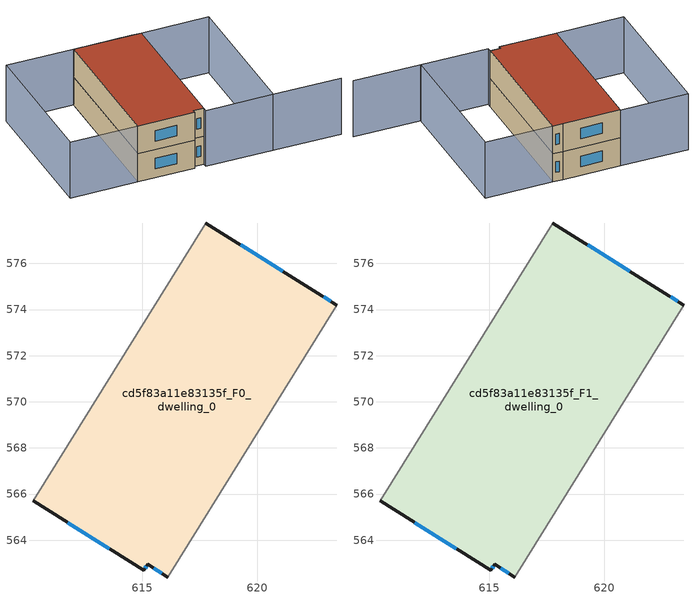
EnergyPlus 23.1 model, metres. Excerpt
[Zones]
cd5f83a11e83135f_F0_dwelling_0
 floor ground (EU_floor_Construction): 622.61,574.71 623.44,574.19 616.12,562.4 615.24,562.96 615.08,562.69 610.28,565.7 617.76,577.75 z0
 wall outside (EU_wall_Construction): 610.28,565.7 615.08,562.69 615.24,562.96 616.12,562.4 / 623.44,574.19 622.61,574.71 617.76,577.75 z0:3
 wall adiabatic (EU_wall_Construction): 617.76,577.75 610.28,565.7 / 616.12,562.4 623.44,574.19 z0:3
 window (EU_Window_Construction): 611.77,564.76 613.58,563.63 / 621.1,575.66 619.27,576.8 / 623.18,574.35 622.87,574.55 / 615.51,562.78 615.85,562.57 / 615.13,562.78 615.19,562.87 z0.93:2.07
cd5f83a11e83135f_F1_dwelling_0
 floor to cd5f83a11e83135f_F0_dwelling_0 (EU_floor_Construction): 622.61,574.71 623.44,574.19 616.12,562.4 615.24,562.96 615.08,562.69 610.28,565.7 617.76,577.75 z3
 wall outside (EU_wall_Construction): 610.28,565.7 615.08,562.69 615.24,562.96 616.12,562.4 / 623.44,574.19 622.61,574.71 617.76,577.75 z3:6
 wall adiabatic (EU_wall_Construction): 617.76,577.75 610.28,565.7 / 616.12,562.4 623.44,574.19 z3:6
 window (EU_Window_Construction): 611.77,564.76 613.58,563.63 / 621.1,575.66 619.27,576.8 / 623.18,574.35 622.87,574.55 / 615.51,562.78 615.85,562.57 / 615.13,562.78 615.19,562.87 z3.93:5.07
 roof outside (EU_roof_Construction): 616.12,562.4 623.44,574.19 622.61,574.71 617.76,577.75 610.28,565.7 615.08,562.69 615.24,562.96 z6
shading: 627.28,554.95 621.58,558.49 / 617.78,577.78 610.28,565.7 / 610.28,565.7 604.58,569.24 / 604.58,569.24 612.08,581.31 / 612.08,581.31 617.78,577.78 / 615.9,562.05 623.44,574.19 / 623.44,574.19 629.14,570.66 / 629.14,570.66 621.6,558.51 / 621.6,558.51 615.9,562.05 z0:6
[Building]
EU S2 Campaign: North Axis=0; Terrain=City; Solar Distribution=FullExterior
[Site:Location]
Montreal-Trudeau.Intl.AP: Latitude=45.4667; Longitude=-73.75; Time Zone=-5; Elevation=36
[SizingPeriod:WeatherFileDays]
AnnualSizingPeriod: Begin Month=1; Begin Day of Month=1; End Month=12; End Day of Month=31; Day of Week for Start Day=Monday; Use Weather File Daylight Saving Period=No; Use Weather File Rain and Snow Indicators=No
[MATERIAL]
EU_InternalMass_Material: Roughness=MediumRough; Thickness=0.1; Conductivity=1; Density=1800; Specific Heat=900; Thermal Absorptance=0.9; Solar Absorptance=0.7; Visible Absorptance=0.7
[MATERIAL:NOMASS] Roughness=MediumRough; Thermal Absorptance=0.9; Solar Absorptance=0.7; Visible Absorptance=0.7
Name | Thermal Resistance
EU_wall_NoMass; EU_floor_NoMass | 1.51479
EU_roof_NoMass | 2.84114
[WINDOWMATERIAL:SIMPLEGLAZINGSYSTEM]
EU_Window_SimpleGlazing: UFactor=3.53504; Solar Heat Gain Coefficient=0.8; Visible Transmittance=0.8
[CONSTRUCTION]
EU_wall_Construction: EU_wall_NoMass
EU_roof_Construction: EU_roof_NoMass
EU_floor_Construction: EU_floor_NoMass
EU_Window_Construction: EU_Window_SimpleGlazing
EU_InternalMass_Construction: EU_InternalMass_Material
[ZONE] Type=1; Multiplier=1; Ceiling Height=autocalculate; Floor Area=autocalculate; Part of Total Floor Area=Yes
Name | Volume
cd5f83a11e83135f_F0_dwelling_0 | 284.331
cd5f83a11e83135f_F1_dwelling_0 | 284.329
[INTERNALMASS] Construction=EU_InternalMass_Construction; Surface Area=94.7766
Name | Zone or ZoneList
cd5f83a11e83135f_F0_dwelling_0_EU_InternalMass | cd5f83a11e83135f_F0_dwelling_0
cd5f83a11e83135f_F1_dwelling_0_EU_InternalMass | cd5f83a11e83135f_F1_dwelling_0
[OTHEREQUIPMENT] Fuel Type=Electricity; Design Level Calculation Method=Watts/Area; Power per Zone Floor Area=1; Fraction Latent=0; Fraction Radiant=0; Fraction Lost=0; Carbon Dioxide Generation Rate=0; EndUse Subcategory=EU_Step8_InternalGains
Name | Zone or ZoneList or Space or SpaceList | Schedule
EU_Step8_InternalGain_cd5f83a11e83135f_F0_dwelling_0_f000 | cd5f83a11e83135f_F0_dwelling_0 | EU_Step8_GainSchedule_cd5f83a11e83135f_F0_dwelling_0_f000
EU_Step8_InternalGain_cd5f83a11e83135f_F1_dwelling_0_f000 | cd5f83a11e83135f_F1_dwelling_0 | EU_Step8_GainSchedule_cd5f83a11e83135f_F1_dwelling_0_f000
[ZONEVENTILATION:DESIGNFLOWRATE] Schedule=EU_AlwaysOn; Design Flow Rate Calculation Method=AirChanges/Hour; Air Changes per Hour=0.775154; Ventilation Type=Natural; Fan Pressure Rise=0; Fan Total Efficiency=1; Constant Term Coefficient=1; Temperature Term Coefficient=0; Velocity Term Coefficient=0; Velocity Squared Term Coefficient=0; Minimum Indoor Temperature=-100; Maximum Indoor Temperature=100; Delta Temperature=-100; Minimum Outdoor Temperature=-100; Maximum Outdoor Temperature=100; Maximum Wind Speed=40
Name | Zone or ZoneList or Space or SpaceList
EU_ConstantAir_cd5f83a11e83135f_F0_dwelling_0 | cd5f83a11e83135f_F0_dwelling_0
EU_ConstantAir_cd5f83a11e83135f_F1_dwelling_0 | cd5f83a11e83135f_F1_dwelling_0
[HVACTEMPLATE:THERMOSTAT] Constant Heating Setpoint=20; Constant Cooling Setpoint=50
EU_HeatOnly_cd5f83a11e83135f_F0_dwelling_0; EU_HeatOnly_cd5f83a11e83135f_F1_dwelling_0
[HVACTEMPLATE:ZONE:IDEALLOADSAIRSYSTEM] System Availability Schedule=EU_AlwaysOn; Maximum Heating Supply Air Temperature=50; Minimum Cooling Supply Air Temperature=13; Maximum Heating Supply Air Humidity Ratio=0.0156; Minimum Cooling Supply Air Humidity Ratio=0.0077; Heating Limit=NoLimit; Cooling Limit=NoLimit; Heating Availability Schedule=EU_AlwaysOn; Cooling Availability Schedule=EU_CoolingOff; Dehumidification Control Type=ConstantSensibleHeatRatio; Cooling Sensible Heat Ratio=0.7; Dehumidification Setpoint=60; Humidification Control Type=None; Humidification Setpoint=30; Outdoor Air Method=None; Outdoor Air Flow Rate per Person=0.00944; Outdoor Air Flow Rate per Zone Floor Area=0; Outdoor Air Flow Rate per Zone=0; Demand Controlled Ventilation Type=None; Outdoor Air Economizer Type=NoEconomizer; Heat Recovery Type=None; Sensible Heat Recovery Effectiveness=0.7; Latent Heat Recovery Effectiveness=0.65
Name | Template Thermostat
cd5f83a11e83135f_F0_dwelling_0 | EU_HeatOnly_cd5f83a11e83135f_F0_dwelling_0
cd5f83a11e83135f_F1_dwelling_0 | EU_HeatOnly_cd5f83a11e83135f_F1_dwelling_0
[SIZING:ZONE] Zone Cooling Design Supply Air Temperature Input Method=SupplyAirTemperature; Zone Cooling Design Supply Air Temperature=13; Zone Heating Design Supply Air Temperature Input Method=SupplyAirTemperature; Zone Heating Design Supply Air Temperature=50; Zone Cooling Design Supply Air Humidity Ratio=0.008; Zone Heating Design Supply Air Humidity Ratio=0.008; Cooling Design Air Flow Method=DesignDay; Cooling Design Air Flow Rate=0; Cooling Minimum Air Flow per Zone Floor Area=0.000762; Cooling Minimum Air Flow=0; Cooling Minimum Air Flow Fraction=0.2; Heating Design Air Flow Method=DesignDay; Heating Design Air Flow Rate=0; Heating Maximum Air Flow per Zone Floor Area=0.002032; Heating Maximum Air Flow=0.141576; Heating Maximum Air Flow Fraction=0.3; Account for Dedicated Outdoor Air System=No; Dedicated Outdoor Air System Control Strategy=NeutralSupplyAir; Dedicated Outdoor Air Low Setpoint Temperature for Design=autosize; Dedicated Outdoor Air High Setpoint Temperature for Design=autosize; Zone Load Sizing Method=Sensible Load Only No Latent Load; Zone Latent Cooling Design Supply Air Humidity Ratio Input Method=HumidityRatioDifference; Zone Cooling Design Supply Air Humidity Ratio Difference=0.005; Zone Latent Heating Design Supply Air Humidity Ratio Input Method=HumidityRatioDifference; Zone Humidification Design Supply Air Humidity Ratio Difference=0.005
cd5f83a11e83135f_F0_dwelling_0; cd5f83a11e83135f_F1_dwelling_0
[SCHEDULE:CONSTANT]
Name | Hourly Value
EU_AlwaysOn | 1
EU_CoolingOff | 0
[SCHEDULE:FILE] Column Number=1; Rows to Skip at Top=0; Number of Hours of Data=8760; Column Separator=Comma; Interpolate to Timestep=No; Minutes per Item=60; Adjust Schedule for Daylight Savings=Yes
Name | File
EU_Step8_GainSchedule_cd5f83a11e83135f_F0_dwelling_0_f000 | ../../schedules/cd5f83a11e83135f/cd5f83a11e83135f_F0_dwelling_0_f000_gain.csv
EU_Step8_GainSchedule_cd5f83a11e83135f_F1_dwelling_0_f000 | ../../schedules/cd5f83a11e83135f/cd5f83a11e83135f_F1_dwelling_0_f000_gain.csv
